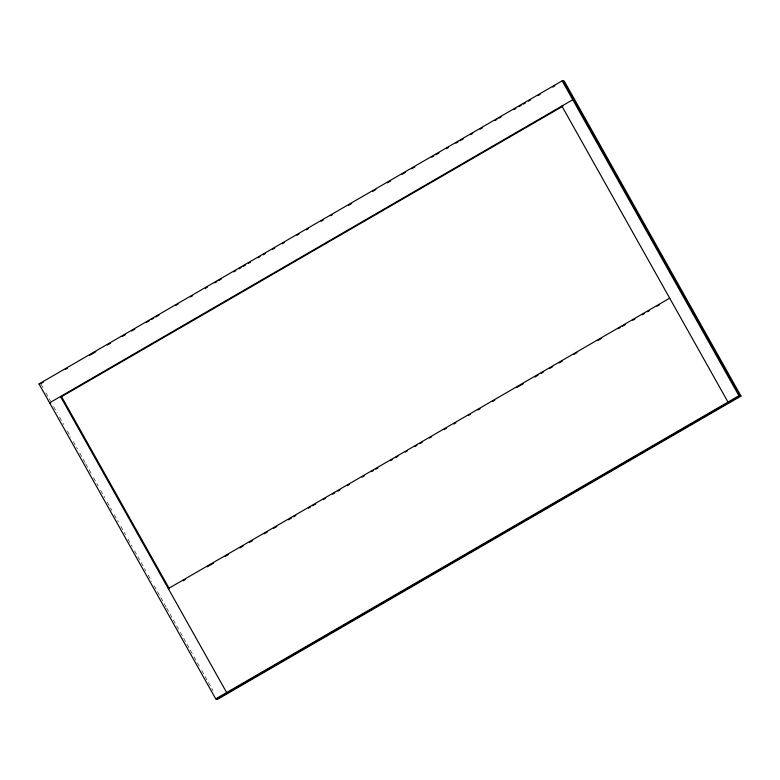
<?xml version="1.0" encoding="UTF-8"?>
<svg xmlns="http://www.w3.org/2000/svg" width="780" height="780" viewBox="0 0 780 780"><rect width="100%" height="100%" fill="white"/><g stroke="black" fill="none" stroke-linecap="round" stroke-linejoin="round"><path stroke-width="0.58" stroke-dasharray="3.9 2.92" d="M41.096 384.238L43.475 388.479M45.864 392.72L50.622 401.203M53.596 406.507L57.164 412.864M59.543 417.105L63.706 424.534M67.285 430.892L70.853 437.258M73.232 441.499L77.395 448.919M79.774 453.16L85.137 462.706M85.732 463.769L91.085 473.304M93.463 477.545L98.221 486.037M100.601 490.279L104.773 497.698M107.153 501.94L111.91 510.422M114.289 514.663L118.453 522.083M120.832 526.325L125.599 534.807M127.978 539.048L132.142 546.478M134.521 550.719L145.831 570.862M148.21 575.104L151.778 581.471M154.157 585.712L166.062 606.918M166.657 607.971L179.751 631.303M180.346 632.365L193.43 655.688M194.025 656.75L199.387 666.295M201.766 670.537L213.067 690.68"/><path stroke-width="1.17" d="M39 383.926L562.166 80.837L564.271 81.139L741 396.074L217.834 699.163L215.728 698.861L39 383.926L40.053 384.082M41.106 383.477L43.212 382.258M65.315 369.447L67.421 368.228M89.524 355.417L95.843 351.76M107.416 345.052L110.575 343.219M122.158 336.511L125.317 334.688M131.635 331.022L134.784 329.199M146.367 322.491L149.526 320.658M151.632 319.439L153.738 318.221M155.844 317.002L159.003 315.169M175.841 305.409L177.947 304.19M190.583 296.878L192.689 295.659M205.316 288.337L207.422 287.118M214.793 282.848L216.899 281.629M219.005 280.41L221.111 279.191M233.737 271.869L235.843 270.65M239.002 268.817L241.108 267.599M243.214 266.38L245.32 265.161M248.479 263.328L250.585 262.109M257.946 257.849L260.052 256.62M263.211 254.797L265.317 253.578M272.688 249.307L274.794 248.089M282.165 243.818L284.261 242.599M296.897 235.277L299.003 234.059M306.374 229.788L308.48 228.569M321.106 221.257L323.212 220.028M330.584 215.768L332.69 214.549M348.475 205.393L351.634 203.57M372.694 191.373L375.843 189.54M387.426 182.832L390.585 180.999M402.168 174.291L405.317 172.468M411.635 168.802L414.794 166.978M431.642 157.219L433.738 156M435.844 154.781L439.003 152.948M446.374 148.678L448.481 147.459M455.851 143.189L457.957 141.97M460.063 140.751L463.213 138.918M470.584 134.657L472.69 133.429M480.061 129.168L482.167 127.949M494.793 120.627L496.899 119.408M499.005 118.189L501.111 116.971M513.747 109.648L515.853 108.43M519.012 106.597L521.118 105.378M523.214 104.159L525.32 102.941M528.479 101.108L530.585 99.889M537.956 95.618L540.062 94.399M552.688 87.087L554.794 85.868M61.181 396.883L562.243 106.587M168.304 588.617L669.679 298.155M183.056 580.837L185.162 579.618M207.275 566.807L213.593 563.14M225.186 556.433L228.345 554.6M239.928 547.892L243.087 546.058M249.405 542.392L252.574 540.569M264.157 533.851L267.316 532.018M273.634 528.362L276.793 526.529M288.385 519.821L291.544 517.988M293.651 516.769L295.756 515.541M308.392 508.219L310.498 507M312.604 505.781L315.764 503.948M323.144 499.678L325.25 498.459M332.621 494.188L334.727 492.97M337.886 491.137L339.992 489.918M347.363 485.648L349.469 484.419M362.115 477.097L364.221 475.878M371.592 471.607L373.698 470.389M375.804 469.17L377.91 467.951M390.556 460.629L392.662 459.401M395.821 457.577L397.927 456.349M405.298 452.078L407.404 450.86M414.775 446.589L416.881 445.37M420.04 443.537L422.156 442.319M429.526 438.048L431.632 436.829M444.269 429.507L446.374 428.279M453.745 424.008L455.861 422.789M468.497 415.467L470.603 414.248M477.974 409.978L480.08 408.759M492.726 401.437L494.832 400.208M516.945 387.397L523.263 383.74M534.856 377.023L538.015 375.19M541.174 373.366L543.28 372.138M549.598 368.482L552.757 366.649M559.084 362.993L562.243 361.159M573.826 354.442L576.986 352.619M598.055 340.411L601.214 338.578M618.062 328.819L620.168 327.59M622.274 326.372L625.433 324.548M632.814 320.268L634.92 319.049M642.291 314.779L644.397 313.56M647.556 311.727L649.662 310.508M657.033 306.238L659.139 305.019M215.728 698.861L738.904 395.762L741 396.074M216.781 699.017L739.947 395.918L563.218 80.984M573.826 99.879L572.774 99.733L49.608 402.831L50.651 402.977M562.926 106.197L561.873 106.041L728.003 402.08L729.047 402.226M227.682 692.698L226.629 692.542L60.499 396.513L61.552 396.669L169.328 588.715M562.166 80.837L738.904 395.762"/></g></svg>
